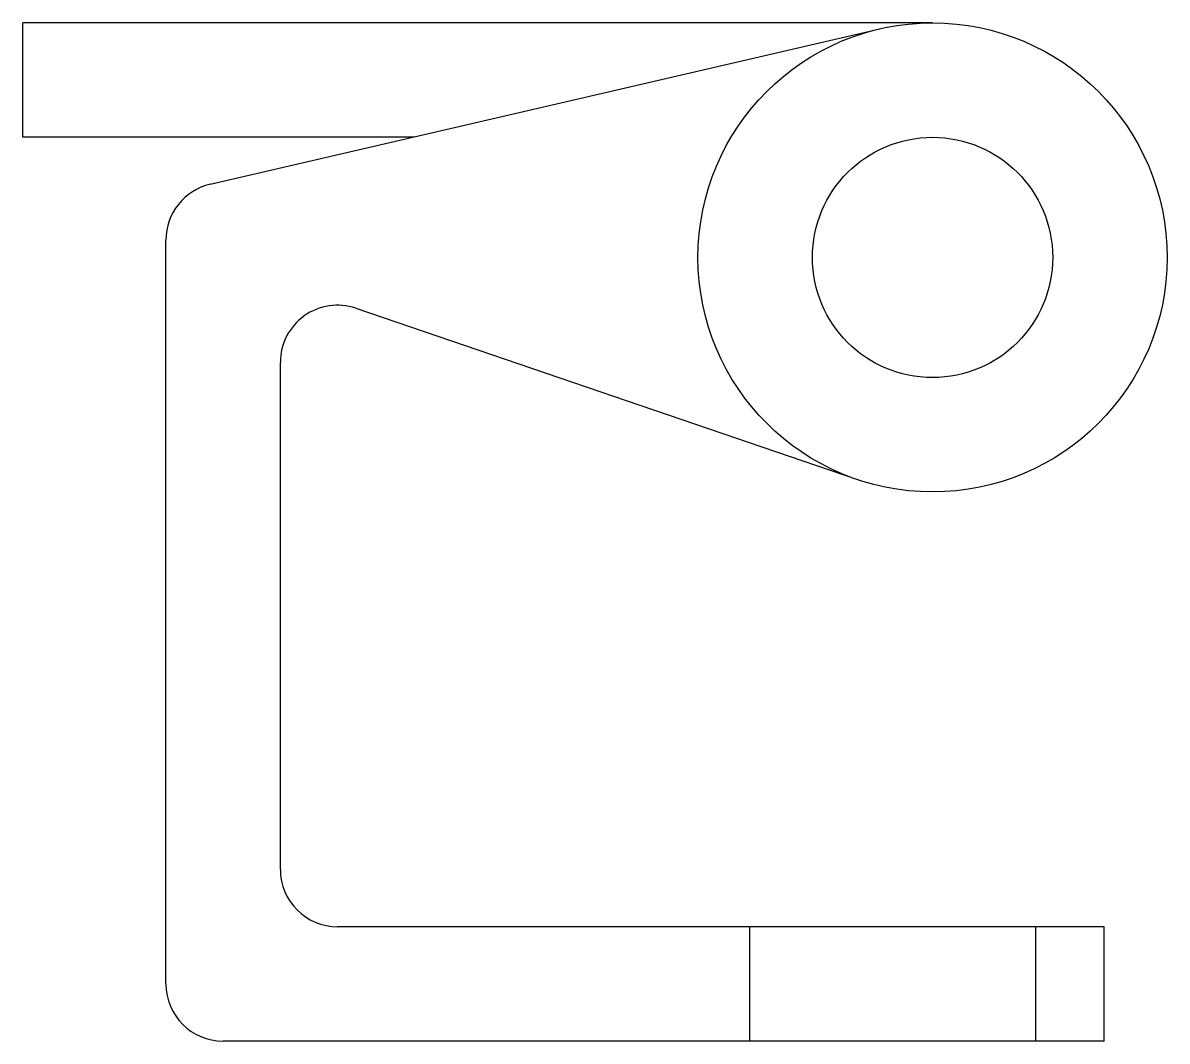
# Model space of a CAD drawing. Header units: inches. Extents: x 0 to 20, y 0 to 17.8.
import ezdxf

# ---------------------------------------------------------------- set-up
doc = ezdxf.new("R2010")
doc.units = ezdxf.units.IN
doc.layers.add('Ghi chu', color=7, linetype='Continuous')

# ---------------------------------------------------------------- blocks, each defined once
blk = doc.blocks.new('HL036-1-2')
at = {"layer": 'Ghi chu', "color": 1}
for p, q in [((-3, 17.8), (-18.9, 17.8)), ((-18.9, 15.8), (-18.9, 17.8)), ((-15.624, 14.979), (-3.92, 17.696)), ((-12.055, 15.8), (-18.9, 15.8)), ((-16.4, 1), (-16.4, 14.004)), ((-13.08, 12.813), (-4.313, 9.816)), ((-14.4, 3), (-14.4, 11.865)), ((0, 2), (-13.4, 2)), ((-6.2, 2), (-6.2, 0)), ((-1.2, 2), (-1.2, 0)), ((0, 0), (0, 2)), ((0, 0), (-15.4, 0))]:
    blk.add_line(p, q, dxfattribs=at)
for radius in [4.1, 2.1]:
    blk.add_circle((-3, 13.7), radius, dxfattribs=at)
for centre, start, end in [((-15.4, 14.004), 102.9616, 180), ((-13.4, 11.865), 71.3254, 180), ((-13.4, 3), 180, 270), ((-15.4, 1), 180, 270)]:
    blk.add_arc(centre, 1, start, end, dxfattribs=at)

msp = doc.modelspace()

# ---------------------------------------------------------------- block references
msp.add_blockref('HL036-1-2', (18.9, 0))

doc.saveas('drawing.dxf')
